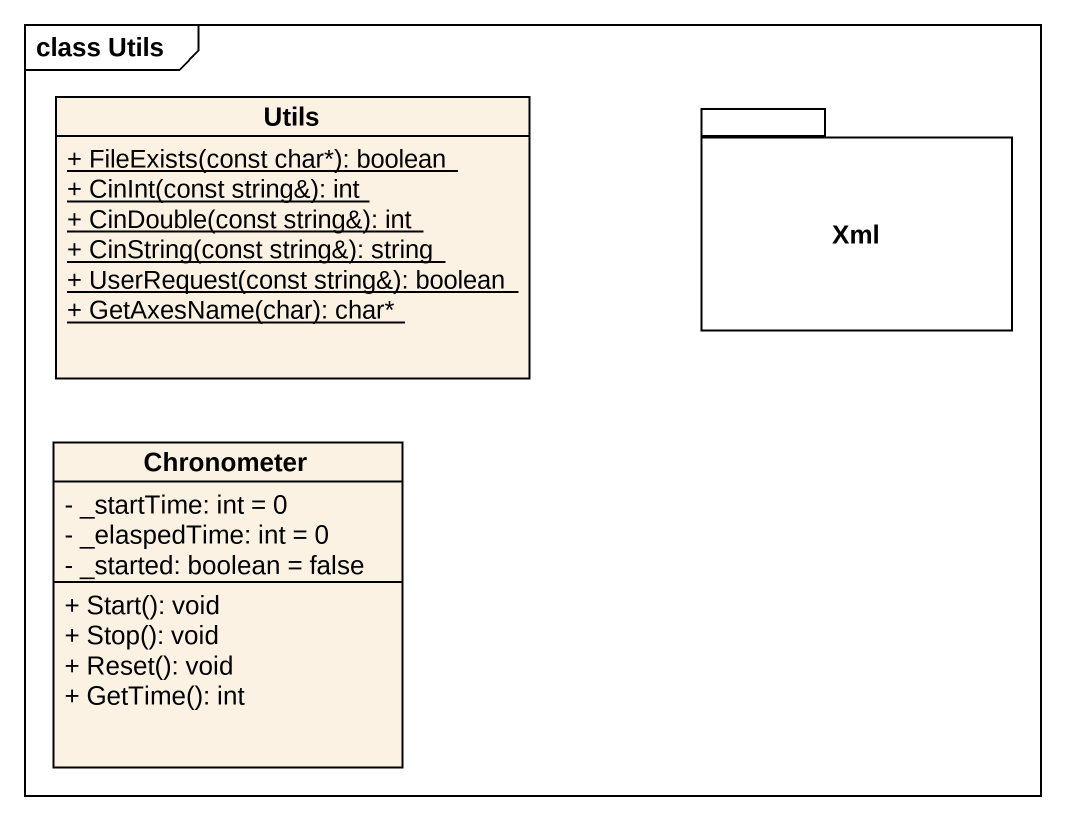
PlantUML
@startuml
mainframe class Utils
hide circle
hide empty members
skinparam classAttributeIconSize 0
class Utils {
  {static} + FileExists(const char*): boolean
  {static} + CinInt(const string&): int
  {static} + CinDouble(const string&): int
  {static} + CinString(const string&): string
  {static} + UserRequest(const string&): boolean
  {static} + GetAxesName(char): char*
}
package Xml {
}
class Chronometer {
  - _startTime: int = 0
  - _elaspedTime: int = 0
  - _started: boolean = false
  + Start(): void
  + Stop(): void
  + Reset(): void
  + GetTime(): int
}
@enduml
